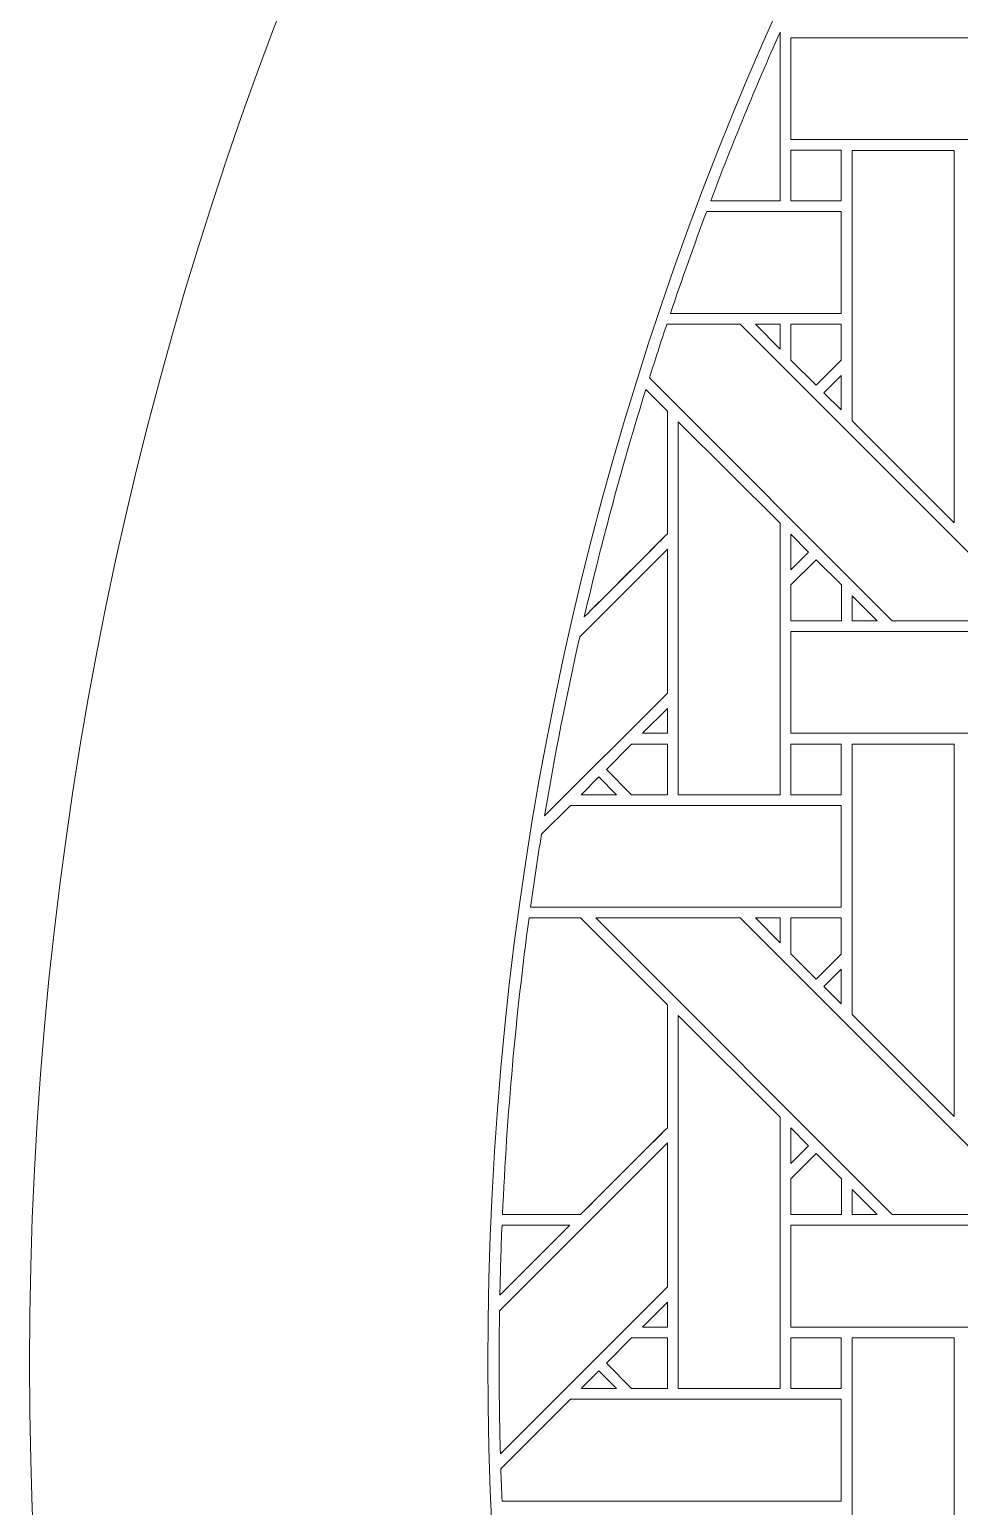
# Model space of a CAD drawing. Header units: inches. Extents: x 6.4 to 18.4, y 3.1 to 15.1.
# Drawn here: x 6.383 to 7.868, y 8.866 to 11.226 of the extents above; entities that cross this region are included whole.
import ezdxf

# ---------------------------------------------------------------- set-up
doc = ezdxf.new("R2010")
doc.units = ezdxf.units.IN
doc.header["$MEASUREMENT"] = 0
doc.layers.add('Design', color=7, linetype='Continuous', lineweight=0)

msp = doc.modelspace()

# ---------------------------------------------------------------- linework, layer by layer
at = {"layer": 'Design'}
for points, knots in [([(12.3829, 15.0948), (9.0691, 15.0948), (6.3829, 12.4085), (6.3829, 9.0948), (6.3829, 5.7811), (9.0691, 3.0948), (12.3829, 3.0948), (15.6966, 3.0948), (18.3829, 5.7811), (18.3829, 9.0948), (18.3829, 12.4085), (15.6966, 15.0948), (12.3829, 15.0948)], [0, 0, 0, 0, 1, 1, 1, 2, 2, 2, 3, 3, 3, 4, 4, 4, 4]), ([(12.3829, 14.3629), (9.4733, 14.3629), (7.1147, 12.0043), (7.1147, 9.0948), (7.1147, 6.1852), (9.4733, 3.8266), (12.3829, 3.8266), (15.2924, 3.8266), (17.651, 6.1852), (17.651, 9.0948), (17.651, 12.0043), (15.2924, 14.3629), (12.3829, 14.3629)], [0, 0, 0, 0, 1, 1, 1, 2, 2, 2, 3, 3, 3, 4, 4, 4, 4]), ([(7.5816, 11.2216), (7.5816, 11.2216), (7.5816, 10.9519), (7.5816, 10.9519), (7.5816, 10.9519), (7.4708, 10.9519), (7.4708, 10.9519), (7.5053, 11.043), (7.5423, 11.1329), (7.5816, 11.2216)], [0, 0, 0, 0, 1, 1, 1, 2, 2, 2, 3, 3, 3, 3]), ([(7.5989, 11.0499), (7.5989, 11.0499), (7.5989, 11.2126), (7.5989, 11.2126), (7.5989, 11.2126), (8.1946, 11.2126), (8.1946, 11.2126), (8.1946, 11.2126), (8.0319, 11.0499), (8.0319, 11.0499), (8.0319, 11.0499), (7.5989, 11.0499), (7.5989, 11.0499)], [0, 0, 0, 0, 1, 1, 1, 2, 2, 2, 3, 3, 3, 4, 4, 4, 4]), ([(7.5989, 10.9519), (7.5989, 10.9519), (7.5989, 11.0327), (7.5989, 11.0327), (7.5989, 11.0327), (7.6791, 11.0327), (7.6791, 11.0327), (7.6791, 11.0327), (7.6791, 10.9519), (7.6791, 10.9519), (7.6791, 10.9519), (7.5989, 10.9519), (7.5989, 10.9519)], [0, 0, 0, 0, 1, 1, 1, 2, 2, 2, 3, 3, 3, 4, 4, 4, 4]), ([(7.6791, 11.0327), (7.6791, 11.0327), (7.6791, 10.9519), (7.6791, 10.9519), (7.6791, 10.9519), (7.5989, 10.9519), (7.5989, 10.9519), (7.5989, 10.9519), (7.5989, 11.0327), (7.5989, 11.0327), (7.5989, 11.0327), (7.6791, 11.0327), (7.6791, 11.0327)], [0, 0, 0, 0, 1, 1, 1, 2, 2, 2, 3, 3, 3, 4, 4, 4, 4]), ([(7.8596, 11.0326), (7.8596, 11.0326), (7.8596, 10.4375), (7.8596, 10.4375), (7.8596, 10.4375), (7.6967, 10.6005), (7.6967, 10.6005), (7.6967, 10.6005), (7.6967, 11.0326), (7.6967, 11.0326), (7.6967, 11.0326), (7.8596, 11.0326), (7.8596, 11.0326)], [0, 0, 0, 0, 1, 1, 1, 2, 2, 2, 3, 3, 3, 4, 4, 4, 4]), ([(7.4644, 10.9347), (7.4644, 10.9347), (7.6792, 10.9347), (7.6792, 10.9347), (7.6792, 10.9347), (7.6792, 10.7719), (7.6792, 10.7719), (7.6792, 10.7719), (7.4065, 10.7719), (7.4065, 10.7719), (7.4249, 10.8266), (7.4443, 10.8809), (7.4644, 10.9347)], [0, 0, 0, 0, 1, 1, 1, 2, 2, 2, 3, 3, 3, 4, 4, 4, 4]), ([(7.4008, 10.7548), (7.4008, 10.7548), (7.5181, 10.7548), (7.5181, 10.7548), (7.5181, 10.7548), (7.9918, 10.2811), (7.9918, 10.2811), (7.9918, 10.2811), (7.7607, 10.2811), (7.7607, 10.2811), (7.7607, 10.2811), (7.373, 10.6689), (7.373, 10.6689), (7.382, 10.6977), (7.3913, 10.7263), (7.4008, 10.7548)], [0, 0, 0, 0, 1, 1, 1, 2, 2, 2, 3, 3, 3, 4, 4, 4, 5, 5, 5, 5]), ([(7.5817, 10.7548), (7.5817, 10.7548), (7.5817, 10.715), (7.5817, 10.715), (7.5817, 10.715), (7.5422, 10.7548), (7.5422, 10.7548), (7.5422, 10.7548), (7.5817, 10.7548), (7.5817, 10.7548)], [0, 0, 0, 0, 1, 1, 1, 2, 2, 2, 3, 3, 3, 3]), ([(7.5988, 10.7548), (7.5988, 10.7548), (7.6791, 10.7548), (7.6791, 10.7548), (7.6791, 10.7548), (7.6791, 10.6972), (7.6791, 10.6972), (7.6791, 10.6972), (7.6392, 10.6573), (7.6392, 10.6573), (7.6392, 10.6573), (7.5988, 10.6976), (7.5988, 10.6976), (7.5988, 10.6976), (7.5988, 10.7548), (7.5988, 10.7548)], [0, 0, 0, 0, 1, 1, 1, 2, 2, 2, 3, 3, 3, 4, 4, 4, 5, 5, 5, 5]), ([(7.6392, 10.6573), (7.6392, 10.6573), (7.5988, 10.6976), (7.5988, 10.6976), (7.5988, 10.6976), (7.5988, 10.7548), (7.5988, 10.7548), (7.5988, 10.7548), (7.6791, 10.7548), (7.6791, 10.7548), (7.6791, 10.7548), (7.6791, 10.6972), (7.6791, 10.6972), (7.6791, 10.6972), (7.6392, 10.6573), (7.6392, 10.6573)], [0, 0, 0, 0, 1, 1, 1, 2, 2, 2, 3, 3, 3, 4, 4, 4, 5, 5, 5, 5]), ([(7.6792, 10.6729), (7.6792, 10.6729), (7.6792, 10.6178), (7.6792, 10.6178), (7.6792, 10.6178), (7.6514, 10.6452), (7.6514, 10.6452), (7.6514, 10.6452), (7.6792, 10.6729), (7.6792, 10.6729)], [0, 0, 0, 0, 1, 1, 1, 2, 2, 2, 3, 3, 3, 3]), ([(7.3672, 10.6505), (7.3672, 10.6505), (7.4016, 10.6161), (7.4016, 10.6161), (7.4016, 10.6161), (7.4016, 10.4199), (7.4016, 10.4199), (7.3857, 10.4037), (7.2939, 10.3121), (7.2689, 10.2871), (7.2974, 10.4099), (7.3302, 10.5311), (7.3672, 10.6505)], [0, 0, 0, 0, 1, 1, 1, 2, 2, 2, 3, 3, 3, 4, 4, 4, 4]), ([(7.3672, 10.6505), (7.3672, 10.6505), (7.4016, 10.6161), (7.4016, 10.6161), (7.4016, 10.6161), (7.4016, 10.4199), (7.4016, 10.4199), (7.3855, 10.4036), (7.2939, 10.3121), (7.2689, 10.2871), (7.2974, 10.4099), (7.3302, 10.5311), (7.3672, 10.6505)], [0, 0, 0, 0, 1, 1, 1, 2, 2, 2, 3, 3, 3, 4, 4, 4, 4]), ([(7.5816, 10.4368), (7.5816, 10.4368), (7.5816, 10.0031), (7.5816, 10.0031), (7.5816, 10.0031), (7.4188, 10.0031), (7.4188, 10.0031), (7.4188, 10.0031), (7.4188, 10.599), (7.4188, 10.599), (7.4188, 10.599), (7.5816, 10.4368), (7.5816, 10.4368)], [0, 0, 0, 0, 1, 1, 1, 2, 2, 2, 3, 3, 3, 4, 4, 4, 4]), ([(7.5989, 10.3626), (7.5989, 10.3626), (7.5989, 10.4193), (7.5989, 10.4193), (7.5989, 10.4193), (7.6271, 10.3908), (7.6271, 10.3908), (7.6271, 10.3908), (7.5989, 10.3626), (7.5989, 10.3626)], [0, 0, 0, 0, 1, 1, 1, 2, 2, 2, 3, 3, 3, 3]), ([(7.2617, 10.2554), (7.2617, 10.2554), (7.4017, 10.3954), (7.4017, 10.3954), (7.4017, 10.3954), (7.4017, 10.1654), (7.4017, 10.1654), (7.4017, 10.1654), (7.2054, 9.9691), (7.2054, 9.9691), (7.2215, 10.0654), (7.2404, 10.1609), (7.2617, 10.2554)], [0, 0, 0, 0, 1, 1, 1, 2, 2, 2, 3, 3, 3, 4, 4, 4, 4]), ([(7.6795, 10.2809), (7.6795, 10.2809), (7.5989, 10.2809), (7.5989, 10.2809), (7.5989, 10.2809), (7.5989, 10.3382), (7.5989, 10.3382), (7.5989, 10.3382), (7.6392, 10.3785), (7.6392, 10.3785), (7.6392, 10.3785), (7.6795, 10.3382), (7.6795, 10.3382), (7.6795, 10.3382), (7.6795, 10.2809), (7.6795, 10.2809)], [0, 0, 0, 0, 1, 1, 1, 2, 2, 2, 3, 3, 3, 4, 4, 4, 5, 5, 5, 5]), ([(7.6392, 10.3785), (7.6392, 10.3785), (7.6795, 10.3382), (7.6795, 10.3382), (7.6795, 10.3382), (7.6795, 10.2809), (7.6795, 10.2809), (7.6795, 10.2809), (7.5989, 10.2809), (7.5989, 10.2809), (7.5989, 10.2809), (7.5989, 10.3382), (7.5989, 10.3382), (7.5989, 10.3382), (7.6392, 10.3785), (7.6392, 10.3785)], [0, 0, 0, 0, 1, 1, 1, 2, 2, 2, 3, 3, 3, 4, 4, 4, 5, 5, 5, 5]), ([(7.6968, 10.2811), (7.6968, 10.2811), (7.6968, 10.3209), (7.6968, 10.3209), (7.6968, 10.3209), (7.7365, 10.2811), (7.7365, 10.2811), (7.7365, 10.2811), (7.6968, 10.2811), (7.6968, 10.2811)], [0, 0, 0, 0, 1, 1, 1, 2, 2, 2, 3, 3, 3, 3]), ([(7.5989, 10.1012), (7.5989, 10.1012), (7.5989, 10.2639), (7.5989, 10.2639), (7.5989, 10.2639), (8.1946, 10.2639), (8.1946, 10.2639), (8.1946, 10.2639), (8.0319, 10.1012), (8.0319, 10.1012), (8.0319, 10.1012), (7.5989, 10.1012), (7.5989, 10.1012)], [0, 0, 0, 0, 1, 1, 1, 2, 2, 2, 3, 3, 3, 4, 4, 4, 4]), ([(7.3619, 10.1012), (7.3619, 10.1012), (7.4017, 10.141), (7.4017, 10.141), (7.4017, 10.141), (7.4017, 10.1012), (7.4017, 10.1012), (7.4017, 10.1012), (7.3619, 10.1012), (7.3619, 10.1012)], [0, 0, 0, 0, 1, 1, 1, 2, 2, 2, 3, 3, 3, 3]), ([(7.4017, 10.0031), (7.4017, 10.0031), (7.3445, 10.0031), (7.3445, 10.0031), (7.3445, 10.0031), (7.3042, 10.0435), (7.3042, 10.0435), (7.3042, 10.0435), (7.3446, 10.084), (7.3446, 10.084), (7.3446, 10.084), (7.4017, 10.084), (7.4017, 10.084), (7.4017, 10.084), (7.4017, 10.0031), (7.4017, 10.0031)], [0, 0, 0, 0, 1, 1, 1, 2, 2, 2, 3, 3, 3, 4, 4, 4, 5, 5, 5, 5]), ([(7.3042, 10.0435), (7.3042, 10.0435), (7.3446, 10.084), (7.3446, 10.084), (7.3446, 10.084), (7.4017, 10.084), (7.4017, 10.084), (7.4017, 10.084), (7.4017, 10.0031), (7.4017, 10.0031), (7.4017, 10.0031), (7.3445, 10.0031), (7.3445, 10.0031), (7.3445, 10.0031), (7.3042, 10.0435), (7.3042, 10.0435)], [0, 0, 0, 0, 1, 1, 1, 2, 2, 2, 3, 3, 3, 4, 4, 4, 5, 5, 5, 5]), ([(7.5989, 10.0031), (7.5989, 10.0031), (7.5989, 10.0839), (7.5989, 10.0839), (7.5989, 10.0839), (7.6791, 10.0839), (7.6791, 10.0839), (7.6791, 10.0839), (7.6791, 10.0031), (7.6791, 10.0031), (7.6791, 10.0031), (7.5989, 10.0031), (7.5989, 10.0031)], [0, 0, 0, 0, 1, 1, 1, 2, 2, 2, 3, 3, 3, 4, 4, 4, 4]), ([(7.5989, 10.0839), (7.5989, 10.0839), (7.6791, 10.0839), (7.6791, 10.0839), (7.6791, 10.0839), (7.6791, 10.0031), (7.6791, 10.0031), (7.6791, 10.0031), (7.5989, 10.0031), (7.5989, 10.0031), (7.5989, 10.0031), (7.5989, 10.0839), (7.5989, 10.0839)], [0, 0, 0, 0, 1, 1, 1, 2, 2, 2, 3, 3, 3, 4, 4, 4, 4]), ([(7.6967, 10.0839), (7.6967, 10.0839), (7.8596, 10.0839), (7.8596, 10.0839), (7.8596, 10.0839), (7.8596, 9.4888), (7.8596, 9.4888), (7.8596, 9.4888), (7.6967, 9.6517), (7.6967, 9.6517), (7.6967, 9.6517), (7.6967, 10.0839), (7.6967, 10.0839)], [0, 0, 0, 0, 1, 1, 1, 2, 2, 2, 3, 3, 3, 4, 4, 4, 4]), ([(7.3204, 10.0031), (7.3204, 10.0031), (7.2639, 10.0031), (7.2639, 10.0031), (7.2639, 10.0031), (7.2921, 10.0314), (7.2921, 10.0314), (7.2921, 10.0314), (7.3204, 10.0031), (7.3204, 10.0031)], [0, 0, 0, 0, 1, 1, 1, 2, 2, 2, 3, 3, 3, 3]), ([(7.2006, 9.9399), (7.2006, 9.9399), (7.2467, 9.986), (7.2467, 9.986), (7.2467, 9.986), (7.6792, 9.986), (7.6792, 9.986), (7.6792, 9.986), (7.6792, 9.8232), (7.6792, 9.8232), (7.6792, 9.8232), (7.183, 9.8232), (7.183, 9.8232), (7.1884, 9.8622), (7.1943, 9.9011), (7.2006, 9.9399)], [0, 0, 0, 0, 1, 1, 1, 2, 2, 2, 3, 3, 3, 4, 4, 4, 5, 5, 5, 5]), ([(7.1807, 9.8061), (7.1807, 9.8061), (7.2629, 9.8061), (7.2629, 9.8061), (7.2629, 9.8061), (7.4016, 9.6673), (7.4016, 9.6673), (7.4016, 9.6673), (7.4016, 9.4711), (7.4016, 9.4711), (7.3838, 9.4532), (7.2719, 9.3414), (7.2629, 9.3324), (7.2629, 9.3324), (7.1382, 9.3324), (7.1382, 9.3324), (7.1454, 9.4923), (7.1596, 9.6502), (7.1807, 9.8061)], [0, 0, 0, 0, 1, 1, 1, 2, 2, 2, 3, 3, 3, 4, 4, 4, 5, 5, 5, 6, 6, 6, 6]), ([(7.1807, 9.8061), (7.1807, 9.8061), (7.2629, 9.8061), (7.2629, 9.8061), (7.2629, 9.8061), (7.4016, 9.6673), (7.4016, 9.6673), (7.4016, 9.6673), (7.4016, 9.4711), (7.4016, 9.4711), (7.3839, 9.4533), (7.272, 9.3415), (7.2629, 9.3324), (7.2629, 9.3324), (7.1382, 9.3324), (7.1382, 9.3324), (7.1454, 9.4923), (7.1596, 9.6502), (7.1807, 9.8061)], [0, 0, 0, 0, 1, 1, 1, 2, 2, 2, 3, 3, 3, 4, 4, 4, 5, 5, 5, 6, 6, 6, 6]), ([(7.2872, 9.8061), (7.2872, 9.8061), (7.5181, 9.8061), (7.5181, 9.8061), (7.5181, 9.8061), (7.9918, 9.3324), (7.9918, 9.3324), (7.9918, 9.3324), (7.7607, 9.3324), (7.7607, 9.3324), (7.7607, 9.3324), (7.2872, 9.8061), (7.2872, 9.8061)], [0, 0, 0, 0, 1, 1, 1, 2, 2, 2, 3, 3, 3, 4, 4, 4, 4]), ([(7.5422, 9.8061), (7.5422, 9.8061), (7.5817, 9.8061), (7.5817, 9.8061), (7.5817, 9.8061), (7.5817, 9.7662), (7.5817, 9.7662), (7.5817, 9.7662), (7.5422, 9.8061), (7.5422, 9.8061)], [0, 0, 0, 0, 1, 1, 1, 2, 2, 2, 3, 3, 3, 3]), ([(7.5988, 9.8061), (7.5988, 9.8061), (7.6791, 9.8061), (7.6791, 9.8061), (7.6791, 9.8061), (7.6791, 9.7485), (7.6791, 9.7485), (7.6791, 9.7485), (7.6392, 9.7085), (7.6392, 9.7085), (7.6392, 9.7085), (7.5988, 9.7489), (7.5988, 9.7489), (7.5988, 9.7489), (7.5988, 9.8061), (7.5988, 9.8061)], [0, 0, 0, 0, 1, 1, 1, 2, 2, 2, 3, 3, 3, 4, 4, 4, 5, 5, 5, 5]), ([(7.6791, 9.7485), (7.6791, 9.7485), (7.6392, 9.7085), (7.6392, 9.7085), (7.6392, 9.7085), (7.5988, 9.7489), (7.5988, 9.7489), (7.5988, 9.7489), (7.5988, 9.8061), (7.5988, 9.8061), (7.5988, 9.8061), (7.6791, 9.8061), (7.6791, 9.8061), (7.6791, 9.8061), (7.6791, 9.7485), (7.6791, 9.7485)], [0, 0, 0, 0, 1, 1, 1, 2, 2, 2, 3, 3, 3, 4, 4, 4, 5, 5, 5, 5]), ([(7.6792, 9.7242), (7.6792, 9.7242), (7.6792, 9.6691), (7.6792, 9.6691), (7.6792, 9.6691), (7.6514, 9.6964), (7.6514, 9.6964), (7.6514, 9.6964), (7.6792, 9.7242), (7.6792, 9.7242)], [0, 0, 0, 0, 1, 1, 1, 2, 2, 2, 3, 3, 3, 3]), ([(7.5816, 9.4881), (7.5816, 9.4881), (7.5816, 9.0544), (7.5816, 9.0544), (7.5816, 9.0544), (7.4188, 9.0544), (7.4188, 9.0544), (7.4188, 9.0544), (7.4188, 9.6502), (7.4188, 9.6502), (7.4188, 9.6502), (7.5816, 9.4881), (7.5816, 9.4881)], [0, 0, 0, 0, 1, 1, 1, 2, 2, 2, 3, 3, 3, 4, 4, 4, 4]), ([(7.6271, 9.442), (7.6271, 9.442), (7.5989, 9.4138), (7.5989, 9.4138), (7.5989, 9.4138), (7.5989, 9.4706), (7.5989, 9.4706), (7.5989, 9.4706), (7.6271, 9.442), (7.6271, 9.442)], [0, 0, 0, 0, 1, 1, 1, 2, 2, 2, 3, 3, 3, 3]), ([(7.1329, 9.0948), (7.1329, 9.1228), (7.1332, 9.1507), (7.1336, 9.1786), (7.1336, 9.1786), (7.4017, 9.4467), (7.4017, 9.4467), (7.4017, 9.4467), (7.4017, 9.2166), (7.4017, 9.2166), (7.4017, 9.2166), (7.1349, 8.9498), (7.1349, 8.9498), (7.1336, 8.998), (7.1329, 9.0463), (7.1329, 9.0948)], [0, 0, 0, 0, 1, 1, 1, 2, 2, 2, 3, 3, 3, 4, 4, 4, 5, 5, 5, 5]), ([(7.6795, 9.3322), (7.6795, 9.3322), (7.5989, 9.3322), (7.5989, 9.3322), (7.5989, 9.3322), (7.5989, 9.3895), (7.5989, 9.3895), (7.5989, 9.3895), (7.6392, 9.4298), (7.6392, 9.4298), (7.6392, 9.4298), (7.6795, 9.3895), (7.6795, 9.3895), (7.6795, 9.3895), (7.6795, 9.3322), (7.6795, 9.3322)], [0, 0, 0, 0, 1, 1, 1, 2, 2, 2, 3, 3, 3, 4, 4, 4, 5, 5, 5, 5]), ([(7.5989, 9.3895), (7.5989, 9.3895), (7.6392, 9.4298), (7.6392, 9.4298), (7.6392, 9.4298), (7.6795, 9.3895), (7.6795, 9.3895), (7.6795, 9.3895), (7.6795, 9.3322), (7.6795, 9.3322), (7.6795, 9.3322), (7.5989, 9.3322), (7.5989, 9.3322), (7.5989, 9.3322), (7.5989, 9.3895), (7.5989, 9.3895)], [0, 0, 0, 0, 1, 1, 1, 2, 2, 2, 3, 3, 3, 4, 4, 4, 5, 5, 5, 5]), ([(7.7365, 9.3324), (7.7365, 9.3324), (7.6968, 9.3324), (7.6968, 9.3324), (7.6968, 9.3324), (7.6968, 9.3722), (7.6968, 9.3722), (7.6968, 9.3722), (7.7365, 9.3324), (7.7365, 9.3324)], [0, 0, 0, 0, 1, 1, 1, 2, 2, 2, 3, 3, 3, 3]), ([(7.1375, 9.3152), (7.1375, 9.3152), (7.2459, 9.3152), (7.2459, 9.3152), (7.2459, 9.3152), (7.1341, 9.2034), (7.1341, 9.2034), (7.1348, 9.2407), (7.1359, 9.278), (7.1375, 9.3152)], [0, 0, 0, 0, 1, 1, 1, 2, 2, 2, 3, 3, 3, 3]), ([(7.5989, 9.1525), (7.5989, 9.1525), (7.5989, 9.3152), (7.5989, 9.3152), (7.5989, 9.3152), (8.1946, 9.3152), (8.1946, 9.3152), (8.1946, 9.3152), (8.0319, 9.1525), (8.0319, 9.1525), (8.0319, 9.1525), (7.5989, 9.1525), (7.5989, 9.1525)], [0, 0, 0, 0, 1, 1, 1, 2, 2, 2, 3, 3, 3, 4, 4, 4, 4]), ([(7.3619, 9.1525), (7.3619, 9.1525), (7.4017, 9.1923), (7.4017, 9.1923), (7.4017, 9.1923), (7.4017, 9.1525), (7.4017, 9.1525), (7.4017, 9.1525), (7.3619, 9.1525), (7.3619, 9.1525)], [0, 0, 0, 0, 1, 1, 1, 2, 2, 2, 3, 3, 3, 3]), ([(7.4017, 9.0544), (7.4017, 9.0544), (7.3445, 9.0544), (7.3445, 9.0544), (7.3445, 9.0544), (7.3042, 9.0948), (7.3042, 9.0948), (7.3042, 9.0948), (7.3446, 9.1352), (7.3446, 9.1352), (7.3446, 9.1352), (7.4017, 9.1352), (7.4017, 9.1352), (7.4017, 9.1352), (7.4017, 9.0544), (7.4017, 9.0544)], [0, 0, 0, 0, 1, 1, 1, 2, 2, 2, 3, 3, 3, 4, 4, 4, 5, 5, 5, 5]), ([(7.3042, 9.0948), (7.3042, 9.0948), (7.3446, 9.1352), (7.3446, 9.1352), (7.3446, 9.1352), (7.4017, 9.1352), (7.4017, 9.1352), (7.4017, 9.1352), (7.4017, 9.0544), (7.4017, 9.0544), (7.4017, 9.0544), (7.3445, 9.0544), (7.3445, 9.0544), (7.3445, 9.0544), (7.3042, 9.0948), (7.3042, 9.0948)], [0, 0, 0, 0, 1, 1, 1, 2, 2, 2, 3, 3, 3, 4, 4, 4, 5, 5, 5, 5]), ([(7.5989, 9.0544), (7.5989, 9.0544), (7.5989, 9.1352), (7.5989, 9.1352), (7.5989, 9.1352), (7.6791, 9.1352), (7.6791, 9.1352), (7.6791, 9.1352), (7.6791, 9.0544), (7.6791, 9.0544), (7.6791, 9.0544), (7.5989, 9.0544), (7.5989, 9.0544)], [0, 0, 0, 0, 1, 1, 1, 2, 2, 2, 3, 3, 3, 4, 4, 4, 4]), ([(7.5989, 9.1352), (7.5989, 9.1352), (7.6791, 9.1352), (7.6791, 9.1352), (7.6791, 9.1352), (7.6791, 9.0544), (7.6791, 9.0544), (7.6791, 9.0544), (7.5989, 9.0544), (7.5989, 9.0544), (7.5989, 9.0544), (7.5989, 9.1352), (7.5989, 9.1352)], [0, 0, 0, 0, 1, 1, 1, 2, 2, 2, 3, 3, 3, 4, 4, 4, 4]), ([(7.6967, 9.1352), (7.6967, 9.1352), (7.8596, 9.1352), (7.8596, 9.1352), (7.8596, 9.1352), (7.8596, 8.5401), (7.8596, 8.5401), (7.8596, 8.5401), (7.6967, 8.703), (7.6967, 8.703), (7.6967, 8.703), (7.6967, 9.1352), (7.6967, 9.1352)], [0, 0, 0, 0, 1, 1, 1, 2, 2, 2, 3, 3, 3, 4, 4, 4, 4]), ([(7.3204, 9.0544), (7.3204, 9.0544), (7.2639, 9.0544), (7.2639, 9.0544), (7.2639, 9.0544), (7.2921, 9.0827), (7.2921, 9.0827), (7.2921, 9.0827), (7.3204, 9.0544), (7.3204, 9.0544)], [0, 0, 0, 0, 1, 1, 1, 2, 2, 2, 3, 3, 3, 3]), ([(7.1356, 8.9262), (7.1356, 8.9262), (7.2467, 9.0373), (7.2467, 9.0373), (7.2467, 9.0373), (7.6792, 9.0373), (7.6792, 9.0373), (7.6792, 9.0373), (7.6792, 8.8745), (7.6792, 8.8745), (7.6792, 8.8745), (7.1375, 8.8745), (7.1375, 8.8745), (7.1368, 8.8917), (7.1362, 8.9089), (7.1356, 8.9262)], [0, 0, 0, 0, 1, 1, 1, 2, 2, 2, 3, 3, 3, 4, 4, 4, 5, 5, 5, 5])]:
    msp.add_open_spline(points, degree=3, knots=knots, dxfattribs=at)

doc.saveas('drawing.dxf')
